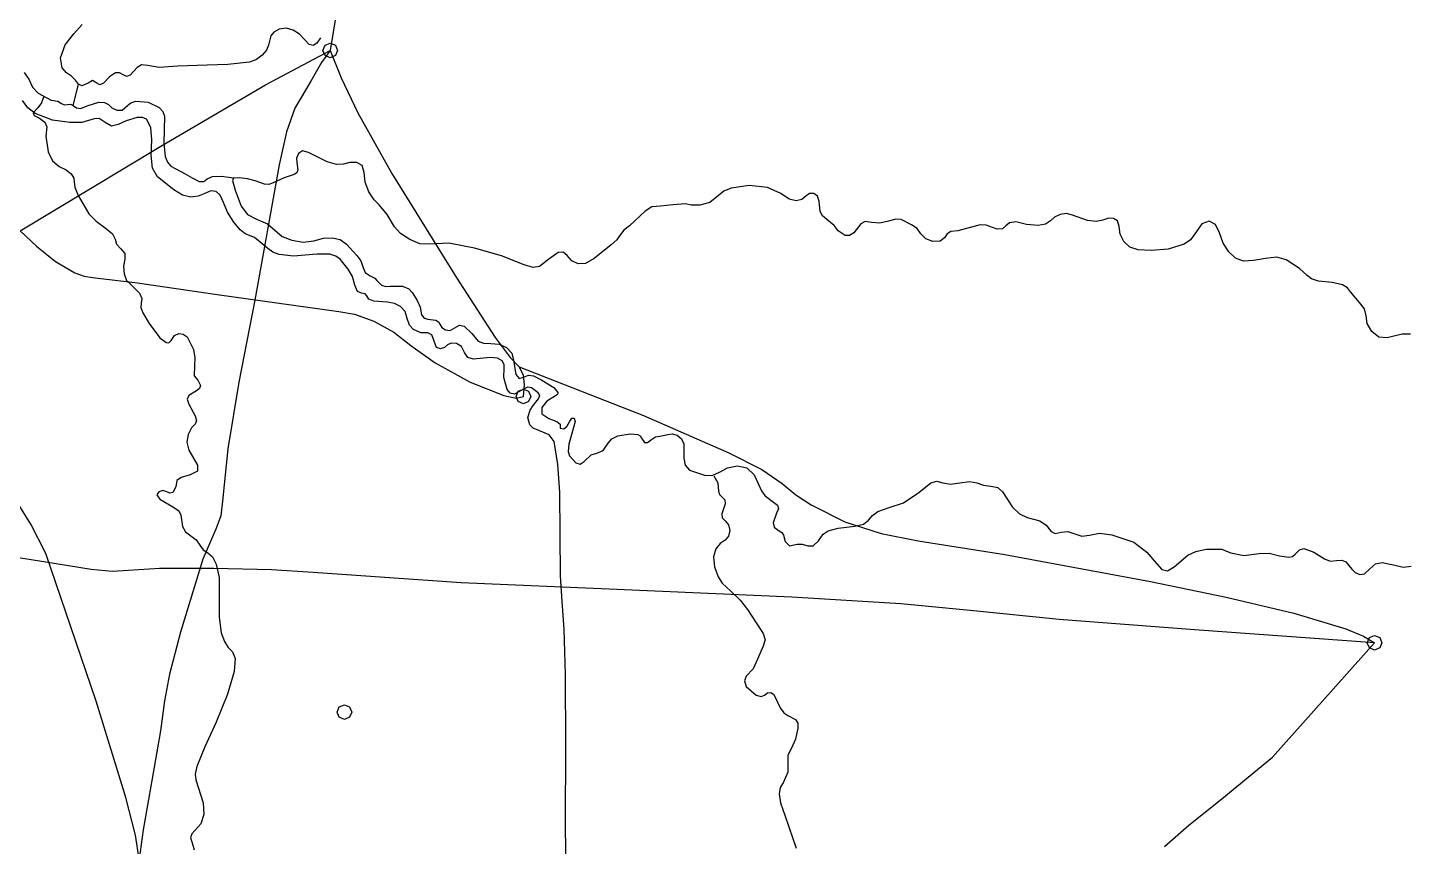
# Model space of a CAD drawing. Extents: x 59 to 518, y 17 to 555.
# Drawn here: x 405.3 to 517.9, y 287 to 353.7 of the extents above; entities that cross this region are included whole.
import ezdxf

# ---------------------------------------------------------------- set-up
doc = ezdxf.new("R2010")
doc.units = 0

msp = doc.modelspace()

# ---------------------------------------------------------------- linework, layer by layer
at = {"layer": '1'}
for p, q in [((431.125731, 359.23499), (429.916061, 351.8048)), ((409.038551, 353.165957), (409.731101, 353.921944)), ((408.329796, 352.247982), (409.038551, 353.165957)), ((425.076375, 352.982125), (424.904, 352.237)), ((425.316453, 353.294078), (425.076375, 352.982125)), ((425.767, 353.533), (425.316453, 353.294078)), ((426.346437, 353.604438), (425.767, 353.533)), ((426.9015, 353.45725), (426.346437, 353.604438)), ((427.407812, 353.131937), (426.9015, 353.45725)), ((427.841, 352.669), (427.407812, 353.131937)), ((428.201281, 352.294672), (427.841, 352.669)), ((429.137, 352.841), (428.825094, 352.389016)), ((407.96933, 351.20033), (408.329796, 352.247982)), ((424.733578, 351.826703), (424.385125, 351.416125)), ((424.662768, 348.999371), (429.916795, 351.804702)), ((424.904, 352.237), (424.733578, 351.826703)), ((428.52125, 352.204125), (428.201281, 352.294672)), ((428.825094, 352.389016), (428.52125, 352.204125)), ((429.916146, 351.804831), (429.213745, 350.815269)), ((429.321614, 351.805), (429.496239, 352.22701)), ((429.496239, 351.383167), (429.321614, 351.805)), ((429.496239, 352.22701), (429.919571, 352.401899)), ((429.916061, 351.8048), (430.796394, 349.58267)), ((429.919571, 352.401899), (430.339946, 352.226862)), ((430.339946, 352.226862), (430.514, 351.805)), ((430.514, 351.805), (430.339949, 351.383167)), ((408.085415, 350.382302), (407.96933, 351.20033)), ((408.44452, 349.969184), (408.085415, 350.382302)), ((414.18972, 350.422139), (413.62809, 349.795892)), ((414.558141, 350.628613), (414.18972, 350.422139)), ((415.064342, 350.584064), (414.558141, 350.628613)), ((416.00405, 350.422139), (415.064342, 350.584064)), ((417.47266, 350.50857), (416.00405, 350.422139)), ((419.892, 350.595), (417.47266, 350.50857)), ((421.58775, 350.66), (419.892, 350.595)), ((423.348, 350.854), (421.58775, 350.66)), ((423.907109, 351.070234), (423.348, 350.854)), ((424.385125, 351.416125), (423.907109, 351.070234)), ((429.213745, 350.815269), (428.329178, 349.29932)), ((429.919571, 351.208454), (429.496239, 351.383167)), ((430.339949, 351.383167), (429.919571, 351.208454)), ((405.003125, 350.016298), (405.376942, 349.472261)), ((405.376942, 349.472261), (405.684795, 348.825594)), ((408.868446, 349.718057), (408.44452, 349.969184)), ((409.179, 349.386), (408.868446, 349.718057)), ((409.413734, 349.053719), (409.179, 349.386)), ((410.561125, 349.35325), (410.216, 349.126)), ((410.907, 349.126), (410.561125, 349.35325)), ((411.944, 349.645), (411.45775, 349.126375)), ((412.44025, 349.990125), (411.944, 349.645)), ((412.76975, 349.984609), (412.44025, 349.990125)), ((413.067, 349.817), (412.76975, 349.984609)), ((413.339355, 349.693143), (413.067, 349.817)), ((413.62809, 349.795892), (413.339355, 349.693143)), ((428.329178, 349.29932), (427.037486, 347.089611)), ((430.796394, 349.58267), (432.162635, 346.728781)), ((405.684795, 348.825594), (406.154637, 348.316609)), ((406.154637, 348.316609), (407.191622, 347.744361)), ((409.006, 347.312), (409.438, 349.04)), ((409.697125, 348.932), (409.413734, 349.053719)), ((410.216, 349.126), (409.697125, 348.932)), ((411.153969, 349.012891), (410.907, 349.126)), ((411.45775, 349.126375), (411.153969, 349.012891)), ((416.136257, 344.007002), (424.662768, 348.999371)), ((405.313644, 347.123111), (404.860418, 347.71469)), ((405.907467, 346.674572), (405.313644, 347.123111)), ((406.126286, 347.139961), (405.731397, 346.729549)), ((406.422707, 347.52881), (406.126286, 347.139961)), ((406.589482, 348.003912), (406.422707, 347.52881)), ((407.191622, 347.744361), (407.753111, 347.679538)), ((407.753111, 347.679538), (408.055573, 347.48507)), ((408.055573, 347.48507), (408.276847, 347.360827)), ((408.276847, 347.360827), (408.530631, 347.39864)), ((408.530631, 347.39864), (408.784482, 347.436453)), ((408.784482, 347.436453), (409.005954, 347.312209)), ((409.005954, 347.312209), (409.255737, 347.129895)), ((409.255737, 347.129895), (409.578378, 347.08533)), ((409.578378, 347.08533), (410.215624, 347.312209)), ((410.215624, 347.312209), (411.068639, 347.582304)), ((411.068639, 347.582304), (411.539794, 347.567449)), ((411.539794, 347.567449), (411.857094, 347.398639)), ((411.857094, 347.398639), (412.136581, 347.129945)), ((412.136581, 347.129945), (412.537512, 346.934209)), ((412.537512, 346.934209), (412.986994, 346.94908)), ((412.986994, 346.94908), (413.412134, 347.312209)), ((413.412134, 347.312209), (413.687416, 347.54439)), ((413.687416, 347.54439), (414.091257, 347.663189)), ((414.091257, 347.663189), (415.086191, 347.59302)), ((415.086191, 347.59302), (416.000097, 347.166457)), ((416.000097, 347.166457), (416.302652, 346.839765)), ((427.037486, 347.089611), (426.364475, 345.170946)), ((405.731397, 346.729549), (405.812309, 346.516224)), ((405.812309, 346.516224), (406.243761, 346.27601)), ((407.322319, 346.131076), (405.907467, 346.674572)), ((406.243761, 346.27601), (406.697008, 345.961852)), ((406.697008, 345.961852), (406.847671, 345.577512)), ((408.715805, 345.933124), (407.322319, 346.131076)), ((409.698758, 345.92964), (408.715805, 345.933124)), ((410.691868, 346.231794), (409.698758, 345.92964)), ((411.107609, 346.25339), (410.691868, 346.231794)), ((411.599518, 345.92964), (411.107609, 346.25339)), ((412.125043, 345.644231), (411.599518, 345.92964)), ((413.308257, 346.067057), (412.657052, 345.763834)), ((414.191368, 346.332511), (413.308257, 346.067057)), ((414.642441, 346.338355), (414.191368, 346.332511)), ((414.970508, 346.195715), (414.642441, 346.338355)), ((415.328103, 345.540569), (414.970508, 346.195715)), ((416.302652, 346.839765), (416.436134, 346.448258)), ((416.436134, 346.448258), (416.371444, 344.255792)), ((432.162635, 346.728781), (434.927261, 341.7824)), ((406.847671, 345.577512), (406.762343, 344.83562)), ((406.762343, 344.83562), (406.962191, 343.554246)), ((412.657052, 345.763834), (412.125043, 345.644231)), ((415.405107, 344.518249), (415.328103, 345.540569)), ((426.364475, 345.170946), (425.769256, 342.499281)), ((404.688295, 337.116502), (416.136257, 344.007002)), ((406.962191, 343.554246), (407.310821, 342.810869)), ((415.342478, 343.279931), (415.405107, 344.518249)), ((416.371444, 344.255792), (416.4849, 343.155539)), ((427.654292, 343.624903), (427.332289, 343.4073)), ((428.158361, 343.485484), (427.654292, 343.624903)), ((407.310821, 342.810869), (407.854183, 342.35913)), ((415.44453, 342.223202), (415.342478, 343.279931)), ((416.4849, 343.155539), (416.663115, 342.714274)), ((416.663115, 342.714274), (416.954716, 342.387438)), ((425.769256, 342.499281), (423.792296, 331.473281)), ((427.332289, 343.4073), (427.181405, 343.029823)), ((427.181405, 343.029823), (427.190694, 342.689619)), ((427.190694, 342.689619), (427.272274, 342.096293)), ((429.664235, 342.728602), (428.158361, 343.485484)), ((430.427836, 342.514135), (429.664235, 342.728602)), ((430.998921, 342.54745), (430.427836, 342.514135)), ((431.508263, 342.688699), (430.998921, 342.54745)), ((432.071676, 342.675464), (431.508263, 342.688699)), ((432.517812, 342.427743), (432.071676, 342.675464)), ((432.675321, 341.865532), (432.517812, 342.427743)), ((407.854183, 342.35913), (408.423847, 342.088109)), ((408.423847, 342.088109), (408.825863, 341.746975)), ((408.825863, 341.746975), (409.044458, 341.395125)), ((409.044458, 341.395125), (409.063853, 341.09196)), ((415.853829, 341.522967), (415.44453, 342.223202)), ((417.184328, 340.457361), (415.853829, 341.522967)), ((416.954716, 342.387438), (418.110236, 341.750323)), ((418.110236, 341.750323), (418.682616, 341.437057)), ((418.682616, 341.437057), (419.25504, 341.134683)), ((419.618196, 341.145504), (419.892286, 341.350627)), ((419.892286, 341.350627), (420.338979, 341.546445)), ((420.338979, 341.546445), (421.069238, 341.555899)), ((421.069238, 341.555899), (422.051986, 341.437057)), ((422.043404, 341.410935), (421.961824, 341.211836)), ((422.531912, 341.439377), (422.043404, 341.410935)), ((423.191961, 341.343334), (422.531912, 341.439377)), ((423.810732, 341.183261), (423.191961, 341.343334)), ((426.172358, 341.439025), (425.286402, 341.01287)), ((426.993492, 341.694788), (426.172358, 341.439025)), ((427.194961, 341.838275), (426.993492, 341.694788)), ((427.272274, 342.096293), (427.194961, 341.838275)), ((432.771181, 341.080988), (432.675321, 341.865532)), ((434.927261, 341.7824), (440.176137, 333.336767)), ((409.063853, 341.09196), (409.123632, 340.66262)), ((409.123632, 340.66262), (409.40953, 339.990326)), ((417.896024, 340.015409), (417.184328, 340.457361)), ((419.721148, 340.169495), (419.170585, 339.930808)), ((419.25504, 341.134683), (419.618196, 341.145504)), ((420.206145, 340.36015), (419.721148, 340.169495)), ((420.620862, 340.313341), (420.206145, 340.36015)), ((420.959842, 340.007372), (420.620862, 340.313341)), ((421.961824, 341.211836), (422.168684, 340.430257)), ((422.168684, 340.430257), (422.673728, 339.137506)), ((424.558887, 340.906508), (423.810732, 341.183261)), ((424.932401, 340.879851), (424.558887, 340.906508)), ((425.286402, 341.01287), (424.932401, 340.879851)), ((433.074442, 340.299023), (432.771181, 341.080988)), ((433.484, 339.63956), (433.074442, 340.299023)), ((461.965158, 340.337769), (461.539529, 339.997227)), ((462.558094, 340.583135), (461.965158, 340.337769)), ((464.029956, 340.796444), (462.558094, 340.583135)), ((465.523249, 340.65336), (464.029956, 340.796444)), ((466.606109, 340.170088), (465.523249, 340.65336)), ((467.286883, 339.70483), (466.606109, 340.170088)), ((409.40953, 339.990326), (410.273523, 338.49975)), ((418.560159, 339.859669), (417.896024, 340.015409)), ((419.170585, 339.930808), (418.560159, 339.859669)), ((421.217628, 339.420549), (420.959842, 340.007372)), ((421.560904, 338.627583), (421.217628, 339.420549)), ((422.673728, 339.137506), (423.178243, 338.442757)), ((433.898751, 339.222522), (433.484, 339.63956)), ((434.544997, 338.444696), (433.898751, 339.222522)), ((456.094241, 339.061221), (455.546909, 338.730405)), ((456.815139, 339.133276), (456.094241, 339.061221)), ((457.82399, 339.241403), (456.815139, 339.133276)), ((458.830199, 339.306137), (457.82399, 339.241403)), ((459.302599, 339.195393), (458.830199, 339.306137)), ((460.012491, 339.198056), (459.302599, 339.195393)), ((460.80857, 339.427532), (460.012491, 339.198056)), ((461.539529, 339.997227), (460.80857, 339.427532)), ((467.85362, 339.558196), (467.286883, 339.70483)), ((468.301162, 339.660005), (467.85362, 339.558196)), ((468.624349, 339.940077), (468.301162, 339.660005)), ((468.940858, 340.160386), (468.624349, 339.940077)), ((469.300096, 340.148657), (468.940858, 340.160386)), ((469.59451, 339.931743), (469.300096, 340.148657)), ((469.716549, 339.5365), (469.59451, 339.931743)), ((469.796012, 338.679954), (469.716549, 339.5365)), ((410.273523, 338.49975), (410.866232, 337.892328)), ((422.066802, 337.82926), (421.560904, 338.627583)), ((423.178243, 338.442757), (423.869288, 338.096466)), ((423.869288, 338.096466), (424.818875, 337.700695)), ((435.149701, 337.432182), (434.544997, 338.444696)), ((455.546909, 338.730405), (454.282199, 337.520735)), ((469.984737, 338.3299), (469.796012, 338.679954)), ((470.352253, 338.03931), (469.984737, 338.3299)), ((470.941567, 337.556844), (470.352253, 338.03931)), ((475.973214, 338.076087), (475.363087, 337.902256)), ((476.40025, 338.03931), (475.973214, 338.076087)), ((477.248328, 337.614128), (476.40025, 338.03931)), ((488.55166, 337.923602), (488.156914, 337.659945)), ((488.871969, 338.23878), (488.55166, 337.923602)), ((489.337204, 338.456692), (488.871969, 338.23878)), ((489.856282, 338.523328), (489.337204, 338.456692)), ((490.33812, 338.384682), (489.856282, 338.523328)), ((491.577078, 337.945607), (490.33812, 338.384682)), ((492.266536, 337.87445), (491.577078, 337.945607)), ((492.81603, 337.981458), (492.266536, 337.87445)), ((493.265042, 338.135329), (492.81603, 337.981458)), ((493.693252, 338.132667), (493.265042, 338.135329)), ((494.013844, 337.924754), (493.693252, 338.132667)), ((494.14, 337.462876), (494.013844, 337.924754)), ((404.687625, 337.116581), (406.018664, 335.866561)), ((410.866232, 337.892328), (411.598904, 337.35512)), ((411.598904, 337.35512), (412.201931, 336.871822)), ((412.201931, 336.871822), (412.405703, 336.42613)), ((422.594728, 337.192994), (422.066802, 337.82926)), ((423.004088, 336.886199), (422.594728, 337.192994)), ((423.751623, 336.583781), (423.004088, 336.886199)), ((424.818875, 337.700695), (425.597538, 337.002506)), ((425.597538, 337.002506), (426.015475, 336.651383)), ((435.652825, 336.907041), (435.149701, 337.432182)), ((436.388651, 336.405779), (435.652825, 336.907041)), ((453.812918, 337.160638), (453.473281, 336.714287)), ((454.282199, 337.520735), (453.812918, 337.160638)), ((471.27159, 337.117504), (470.941567, 337.556844)), ((471.841013, 336.750351), (471.27159, 337.117504)), ((472.53982, 336.944643), (472.187225, 336.736802)), ((473.108757, 337.679037), (472.53982, 336.944643)), ((473.455901, 337.884243), (473.108757, 337.679037)), ((473.98091, 337.808594), (473.455901, 337.884243)), ((474.666706, 337.739273), (473.98091, 337.808594)), ((475.363087, 337.902256), (474.666706, 337.739273)), ((477.694459, 337.317994), (477.248328, 337.614128)), ((478.01068, 336.88679), (477.694459, 337.317994)), ((478.39812, 336.468347), (478.01068, 336.88679)), ((480.139753, 336.866285), (479.9118, 336.541421)), ((480.437391, 337.067059), (480.139753, 336.866285)), ((481.00717, 337.117506), (480.437391, 337.067059)), ((482.115634, 337.412693), (481.00717, 337.117506)), ((482.821822, 337.611516), (482.115634, 337.412693)), ((483.31221, 337.578233), (482.821822, 337.611516)), ((484.203018, 337.247196), (483.31221, 337.578233)), ((484.654491, 337.270606), (484.203018, 337.247196)), ((484.92264, 337.520731), (484.654491, 337.270606)), ((485.224358, 337.781785), (484.92264, 337.520731)), ((485.736982, 337.837524), (485.224358, 337.781785)), ((486.59551, 337.635736), (485.736982, 337.837524)), ((487.551362, 337.542073), (486.59551, 337.635736)), ((488.156914, 337.659945), (487.551362, 337.542073)), ((494.237174, 336.842084), (494.14, 337.462876)), ((494.528716, 336.253603), (494.237174, 336.842084)), ((500.30195, 336.886796), (499.948002, 336.395302)), ((500.868025, 337.689784), (500.30195, 336.886796)), ((501.461353, 337.909498), (500.868025, 337.689784)), ((501.979539, 337.632324), (501.461353, 337.909498)), ((502.32019, 336.944651), (501.979539, 337.632324)), ((502.617555, 336.114901), (502.32019, 336.944651)), ((406.018664, 335.866561), (407.560378, 334.632681)), ((412.405703, 336.42613), (412.523807, 336.028313)), ((412.523807, 336.028313), (412.873222, 335.662941)), ((412.873222, 335.662941), (413.190225, 335.275938)), ((424.846288, 335.676529), (423.751623, 336.583781)), ((425.241442, 335.387443), (424.846288, 335.676529)), ((426.015475, 336.651383), (426.7905, 336.354367)), ((426.7905, 336.354367), (427.717196, 336.20856)), ((427.717196, 336.20856), (428.590148, 336.311063)), ((428.590148, 336.311063), (429.360573, 336.509114)), ((429.360573, 336.509114), (430.087906, 336.55589)), ((430.087906, 336.55589), (430.729051, 336.408198)), ((430.729051, 336.408198), (431.240918, 336.022844)), ((431.240918, 336.022844), (432.097197, 335.123087)), ((437.215229, 336.069615), (436.388651, 336.405779)), ((437.990611, 336.039772), (437.215229, 336.069615)), ((439.567345, 336.125189), (437.990611, 336.039772)), ((441.657371, 335.698637), (439.567345, 336.125189)), ((443.852391, 335.071359), (441.657371, 335.698637)), ((452.783734, 335.965298), (451.399661, 334.871027)), ((453.263924, 336.377512), (452.783734, 335.965298)), ((453.473281, 336.714287), (453.263924, 336.377512)), ((472.187225, 336.736802), (471.841013, 336.750351)), ((478.984525, 336.260479), (478.39812, 336.468347)), ((479.559287, 336.279424), (478.984525, 336.260479)), ((479.9118, 336.541421), (479.559287, 336.279424)), ((495.014661, 335.794569), (494.528716, 336.253603)), ((495.69504, 335.562116), (495.014661, 335.794569)), ((499.436219, 336.032015), (498.128008, 335.619884)), ((499.948002, 336.395302), (499.436219, 336.032015)), ((503.061067, 335.40385), (502.617555, 336.114901)), ((407.560378, 334.632681), (409.134503, 333.690371)), ((413.211093, 334.81323), (413.089545, 334.23821)), ((413.190225, 335.275938), (413.211093, 334.81323)), ((425.750609, 335.19958), (425.241442, 335.387443)), ((426.941039, 335.057361), (425.750609, 335.19958)), ((428.820678, 335.215802), (426.941039, 335.057361)), ((429.878609, 335.208658), (428.820678, 335.215802)), ((430.384111, 335.061914), (429.878609, 335.208658)), ((430.721438, 334.812578), (430.384111, 335.061914)), ((431.390962, 333.984606), (430.721438, 334.812578)), ((432.097197, 335.123087), (432.414178, 334.686668)), ((432.414178, 334.686668), (432.564538, 334.179934)), ((445.697371, 334.352797), (443.852391, 335.071359)), ((447.715611, 334.813171), (446.965783, 334.215743)), ((448.484622, 335.346217), (447.715611, 334.813171)), ((448.872351, 335.380404), (448.484622, 335.346217)), ((449.212091, 335.10139), (448.872351, 335.380404)), ((449.586938, 334.676608), (449.212091, 335.10139)), ((450.090769, 334.424632), (449.586938, 334.676608)), ((451.399661, 334.871027), (450.702154, 334.453444)), ((496.75504, 335.510039), (495.69504, 335.562116)), ((498.128008, 335.619884), (496.75504, 335.510039)), ((503.623179, 334.887202), (503.061067, 335.40385)), ((504.27634, 334.640661), (503.623179, 334.887202)), ((505.092284, 334.690981), (504.27634, 334.640661)), ((506.048292, 334.87098), (505.092284, 334.690981)), ((506.982274, 334.964659), (506.048292, 334.87098)), ((507.73214, 334.756019), (506.982274, 334.964659)), ((508.813882, 334.057563), (507.73214, 334.756019)), ((409.134503, 333.690371), (409.878012, 333.414627)), ((409.878012, 333.414627), (410.562775, 333.315061)), ((413.089545, 334.23821), (413.14067, 333.625388)), ((413.14067, 333.625388), (413.342806, 333.088169)), ((431.734209, 333.395137), (431.390962, 333.984606)), ((432.564538, 334.179934), (432.76975, 333.733412)), ((432.76975, 333.733412), (433.163776, 333.459695)), ((433.163776, 333.459695), (433.546755, 333.272431)), ((446.434599, 334.124991), (445.697371, 334.352797)), ((446.965783, 334.215743), (446.434599, 334.124991)), ((450.702154, 334.453444), (450.090769, 334.424632)), ((509.46039, 333.488489), (508.813882, 334.057563)), ((509.808227, 333.220279), (509.46039, 333.488489)), ((410.562775, 333.315061), (414.229319, 332.883075)), ((413.342806, 333.088169), (413.674289, 332.73996)), ((413.674289, 332.73996), (414.386059, 332.034452)), ((414.229319, 332.883075), (420.7147, 331.932706)), ((431.931108, 332.681448), (431.734209, 333.395137)), ((432.131976, 332.173841), (431.931108, 332.681448)), ((433.546755, 333.272431), (433.718828, 333.085264)), ((433.718828, 333.085264), (434.092551, 332.682261)), ((434.092551, 332.682261), (434.446448, 332.583268)), ((434.446448, 332.583268), (434.811028, 332.624537)), ((434.811028, 332.624537), (435.81331, 332.60315)), ((435.81331, 332.60315), (436.310865, 332.406108)), ((436.310865, 332.406108), (436.597848, 332.106308)), ((440.176137, 333.336767), (443.359438, 328.441697)), ((510.382546, 333.027674), (509.808227, 333.220279)), ((511.47827, 332.912404), (510.382546, 333.027674)), ((512.334327, 332.732576), (511.47827, 332.912404)), ((512.732839, 332.483284), (512.334327, 332.732576)), ((512.97475, 332.163811), (512.732839, 332.483284)), ((414.386059, 332.034452), (414.572264, 331.606042)), ((414.53824, 331.24242), (414.498911, 330.884235)), ((414.572264, 331.606042), (414.53824, 331.24242)), ((420.7147, 331.932706), (430.607575, 330.550351)), ((423.792296, 331.473281), (422.475556, 324.805706)), ((432.462787, 332.033441), (432.131976, 332.173841)), ((432.772233, 332.001057), (432.462787, 332.033441)), ((432.909006, 331.817497), (432.772233, 332.001057)), ((433.064923, 331.5421), (432.909006, 331.817497)), ((433.464189, 331.385434), (433.064923, 331.5421)), ((434.581876, 331.298915), (433.464189, 331.385434)), ((435.140638, 331.213427), (434.581876, 331.298915)), ((435.646251, 330.960557), (435.140638, 331.213427)), ((436.597848, 332.106308), (437.000896, 331.458345)), ((437.000896, 331.458345), (437.230377, 330.896638)), ((513.716598, 331.292757), (512.97475, 332.163811)), ((514.117503, 330.762692), (513.716598, 331.292757)), ((414.498911, 330.884235), (414.659904, 330.450479)), ((414.659904, 330.450479), (415.170769, 329.57202)), ((430.607575, 330.550351), (431.889946, 330.337043)), ((431.889946, 330.337043), (433.480193, 329.751136)), ((436.022284, 330.545696), (435.646251, 330.960557)), ((436.192306, 329.974235), (436.022284, 330.545696)), ((437.230377, 330.896638), (437.353893, 330.277515)), ((437.353893, 330.277515), (437.563702, 330.022027)), ((514.24334, 330.205541), (514.117503, 330.762692)), ((514.333985, 329.570072), (514.24334, 330.205541)), ((415.170769, 329.57202), (416.042038, 328.405738)), ((433.480193, 329.751136), (435.102918, 328.873659)), ((436.363904, 329.437869), (436.192306, 329.974235)), ((436.69726, 329.095906), (436.363904, 329.437869)), ((437.287676, 328.822415), (436.69726, 329.095906)), ((437.563702, 330.022027), (437.866081, 329.917682)), ((437.866081, 329.917682), (438.505489, 329.845584)), ((438.505489, 329.845584), (438.731267, 329.723164)), ((438.731267, 329.723164), (438.844332, 329.514458)), ((438.844332, 329.514458), (438.993353, 329.250697)), ((438.993353, 329.250697), (439.298576, 329.046368)), ((439.298576, 329.046368), (439.679008, 329.004029)), ((439.679008, 329.004029), (440.053652, 329.226239)), ((440.053652, 329.226239), (440.431051, 329.437817)), ((440.431051, 329.437817), (440.83051, 329.363117)), ((440.83051, 329.363117), (441.436182, 328.765512)), ((514.717161, 328.923855), (514.333985, 329.570072)), ((515.295401, 328.472041), (514.717161, 328.923855)), ((416.042038, 328.405738), (416.572724, 328.016967)), ((416.572724, 328.016967), (416.793072, 328.012945)), ((416.793072, 328.012945), (416.957229, 328.18984)), ((416.957229, 328.18984), (417.253044, 328.607186)), ((417.253044, 328.607186), (417.597078, 328.765572)), ((417.597078, 328.765572), (417.952094, 328.708059)), ((417.952094, 328.708059), (418.280849, 328.477706)), ((418.280849, 328.477706), (418.785982, 327.447907)), ((435.102918, 328.873659), (436.482725, 327.785641)), ((436.482725, 327.785641), (438.448216, 326.35996)), ((437.856312, 328.822283), (437.287676, 328.822415)), ((438.186948, 328.644169), (437.856312, 328.822283)), ((438.383406, 328.131325), (438.186948, 328.644169)), ((438.570037, 327.632614), (438.383406, 328.131325)), ((439.475606, 327.843106), (439.224682, 327.628833)), ((439.764893, 327.979058), (439.475606, 327.843106)), ((440.188656, 327.93668), (439.764893, 327.979058)), ((440.601438, 327.689119), (440.188656, 327.93668)), ((441.436182, 328.765512), (441.954544, 328.146388)), ((441.954544, 328.146388), (442.391606, 327.971764)), ((442.391606, 327.971764), (442.991222, 327.959064)), ((442.991222, 327.959064), (443.676634, 327.905018)), ((443.359438, 328.441697), (444.559257, 326.7971)), ((443.676634, 327.905018), (444.280356, 327.613475)), ((515.97124, 328.419781), (515.295401, 328.472041)), ((517.179587, 328.7151), (515.97124, 328.419781)), ((517.872, 328.708), (517.179587, 328.7151)), ((418.785982, 327.447907), (418.897641, 326.768519)), ((418.897641, 326.768519), (418.857992, 326.116216)), ((438.886644, 327.511893), (438.570037, 327.632614)), ((439.224682, 327.628833), (438.886644, 327.511893)), ((440.857786, 327.209519), (440.601438, 327.689119)), ((441.117198, 326.79806), (440.857786, 327.209519)), ((441.592707, 326.683793), (441.117198, 326.79806)), ((442.931406, 326.806295), (441.592707, 326.683793)), ((443.541828, 326.744123), (442.931406, 326.806295)), ((443.919317, 326.525352), (443.541828, 326.744123)), ((444.280356, 327.613475), (444.700061, 327.149095)), ((444.559257, 326.7971), (445.295361, 326.0577)), ((444.700061, 327.149095), (444.833422, 326.576534)), ((418.857992, 326.116216), (418.829197, 325.302228)), ((438.448216, 326.35996), (441.320929, 324.804764)), ((444.091423, 326.230976), (443.919317, 326.525352)), ((444.048214, 325.186255), (444.085696, 325.941991)), ((444.085696, 325.941991), (444.091423, 326.230976)), ((444.833422, 326.576534), (445.022598, 325.410385)), ((445.295361, 326.0577), (455.425725, 322.083226)), ((445.652721, 325.375508), (445.295446, 326.057731)), ((418.829197, 325.302228), (419.145152, 324.963696)), ((419.145152, 324.963696), (419.367931, 324.531853)), ((419.367931, 324.531853), (419.282967, 324.283404)), ((422.475556, 324.805706), (421.570297, 319.371206)), ((441.320929, 324.804764), (444.064062, 323.703193)), ((444.313943, 324.214091), (444.048214, 325.186255)), ((445.022598, 325.410385), (445.289232, 325.102592)), ((445.289232, 325.102592), (445.641987, 325.194354)), ((445.640815, 323.638391), (445.737741, 324.57766)), ((445.641987, 325.194354), (446.046021, 325.376983)), ((445.737741, 324.57766), (445.652721, 325.375508)), ((446.046021, 325.376983), (446.455181, 325.316592)), ((446.455181, 325.316592), (447.138467, 324.963638)), ((447.138467, 324.963638), (448.132594, 324.366254)), ((418.409656, 323.725537), (418.283489, 323.419603)), ((418.283489, 323.419603), (418.395148, 323.005785)), ((419.030852, 324.099745), (418.409656, 323.725537)), ((419.282967, 324.283404), (419.030852, 324.099745)), ((444.064062, 323.703193), (445.063036, 323.50475)), ((444.578705, 323.890617), (444.313943, 324.214091)), ((444.913088, 323.828153), (444.578705, 323.890617)), ((445.644263, 324.234905), (444.913088, 323.828153)), ((445.045614, 323.638), (445.220239, 324.06001)), ((445.220239, 323.216167), (445.045614, 323.638)), ((445.063036, 323.50475), (445.640815, 323.638391)), ((445.220239, 324.06001), (445.643571, 324.234899)), ((445.643571, 324.234899), (446.063946, 324.059862)), ((445.979564, 324.39786), (445.644263, 324.234905)), ((446.291517, 324.325965), (445.979564, 324.39786)), ((446.063946, 324.059862), (446.238, 323.638)), ((446.238, 323.638), (446.063949, 323.216167)), ((446.850403, 323.926225), (446.291517, 324.325965)), ((446.446121, 322.889415), (446.885461, 323.429384)), ((446.973418, 323.707521), (446.850403, 323.926225)), ((446.885461, 323.429384), (446.973418, 323.707521)), ((448.175277, 323.638958), (447.544159, 323.262853)), ((448.132594, 324.366254), (448.451228, 323.967533)), ((448.409871, 323.788063), (448.175277, 323.638958)), ((448.451228, 323.967533), (448.409871, 323.788063)), ((418.395148, 323.005785), (418.913422, 322.047996)), ((445.643571, 323.041454), (445.220239, 323.216167)), ((446.063949, 323.216167), (445.643571, 323.041454)), ((446.005899, 321.924524), (446.185016, 322.509512)), ((446.185016, 322.509512), (446.446121, 322.889415)), ((447.544159, 323.262853), (447.145874, 322.746255)), ((447.145874, 322.746255), (447.147374, 322.229658)), ((447.147374, 322.229658), (447.715609, 321.853558)), ((418.621912, 321.075915), (418.352241, 320.543045)), ((418.913377, 321.392885), (418.621912, 321.075915)), ((419.026823, 321.65294), (418.913377, 321.392885)), ((418.913422, 322.047996), (419.026823, 321.65294)), ((446.16181, 321.318039), (446.005899, 321.924524)), ((446.444476, 321.064107), (446.16181, 321.318039)), ((446.905789, 320.873645), (446.444476, 321.064107)), ((447.715609, 321.853558), (448.369585, 321.606008)), ((448.369585, 321.606008), (448.628904, 321.385512)), ((448.628904, 321.385512), (448.634946, 321.04711)), ((448.634946, 321.04711), (448.923165, 321.003983)), ((448.923165, 321.003983), (449.170131, 321.193061)), ((449.170131, 321.193061), (449.38495, 321.565692)), ((449.730671, 321.104965), (449.341382, 319.758327)), ((449.38495, 321.565692), (449.585168, 321.874207)), ((449.585168, 321.874207), (449.774107, 321.875078)), ((449.854898, 321.606074), (449.730671, 321.104965)), ((449.774107, 321.875078), (449.854898, 321.606074)), ((455.425725, 322.083226), (462.378144, 319.05922)), ((418.352241, 320.543045), (418.233582, 319.902226)), ((418.233582, 319.902226), (418.395148, 319.261405)), ((447.741247, 320.506401), (446.905789, 320.873645)), ((448.138259, 319.966351), (447.741247, 320.506401)), ((448.460829, 318.108935), (448.138259, 319.966351)), ((452.553942, 319.837436), (452.840866, 320.197495)), ((452.840866, 320.197495), (453.338034, 320.427941)), ((453.338034, 320.427941), (454.337232, 320.586382)), ((454.337232, 320.586382), (454.95027, 320.543211)), ((454.95027, 320.543211), (455.156182, 320.44068)), ((455.156182, 320.44068), (455.260097, 320.241013)), ((455.260097, 320.241013), (455.512376, 319.880916)), ((455.512376, 319.880916), (455.753957, 319.900694)), ((455.753957, 319.900694), (456.065487, 320.125655)), ((456.065487, 320.125655), (456.411208, 320.350633)), ((456.411208, 320.350633), (456.750844, 320.413654)), ((456.750844, 320.413654), (457.392277, 320.528879)), ((457.392277, 320.528879), (457.751789, 320.598145)), ((457.751789, 320.598145), (458.160447, 320.478432)), ((458.160447, 320.478432), (458.515925, 320.196795)), ((458.515925, 320.196795), (458.715897, 319.780286)), ((418.395148, 319.261405), (419.123807, 318.037623)), ((421.570297, 319.371206), (421.158816, 315.113981)), ((449.341382, 319.758327), (449.292721, 319.168815)), ((449.292721, 319.168815), (449.38495, 318.800625)), ((449.38495, 318.800625), (449.924831, 318.246281)), ((450.59462, 318.339898), (451.155755, 318.879956)), ((451.155755, 318.879956), (451.63143, 319.031341)), ((451.63143, 319.031341), (452.135416, 319.240053)), ((452.135416, 319.240053), (452.553942, 319.837436)), ((458.715897, 319.780286), (458.708665, 318.606464)), ((462.378144, 319.05922), (465.057514, 317.68489)), ((419.123807, 318.037623), (419.117755, 317.544429)), ((448.597001, 315.85256), (448.460829, 318.108935)), ((449.924831, 318.246281), (450.267448, 318.128371)), ((450.267448, 318.128371), (450.59462, 318.339898)), ((458.708665, 318.606464), (458.804896, 318.038553)), ((458.804896, 318.038553), (459.175565, 317.648806)), ((459.175565, 317.648806), (460.38656, 317.216831)), ((461.594905, 317.475945), (462.271343, 317.836875)), ((462.271343, 317.836875), (463.07154, 317.987163)), ((463.07154, 317.987163), (463.839327, 317.824252)), ((463.839327, 317.824252), (464.418535, 317.245582)), ((465.057514, 317.68489), (466.722361, 316.55353)), ((417.437797, 316.799152), (417.358333, 316.266679)), ((417.772374, 317.043908), (417.437797, 316.799152)), ((418.512623, 317.245635), (417.772374, 317.043908)), ((419.117755, 317.544429), (418.512623, 317.245635)), ((460.38656, 317.216831), (461.007435, 317.211351)), ((461.007435, 317.211351), (461.594905, 317.475945)), ((461.135149, 317.188072), (461.466936, 316.597744)), ((461.466936, 316.597744), (461.539431, 315.920902)), ((464.418535, 317.245582), (465.030558, 315.964032)), ((466.722361, 316.55353), (467.828323, 315.630171)), ((477.838169, 315.805891), (478.817699, 316.59748)), ((478.817699, 316.59748), (479.312408, 316.745046)), ((479.312408, 316.745046), (479.797489, 316.611986)), ((479.797489, 316.611986), (480.406928, 316.49853)), ((480.406928, 316.49853), (481.178655, 316.611854)), ((481.178655, 316.611854), (481.950977, 316.725244)), ((481.950977, 316.725244), (482.562199, 316.611986)), ((482.562199, 316.611986), (483.104433, 316.422088)), ((405.556145, 313.227344), (403.693184, 316.208137)), ((415.956443, 315.877478), (415.809428, 315.636289)), ((415.809428, 315.636289), (416.034714, 315.287017)), ((416.286878, 315.967458), (415.956443, 315.877478)), ((416.611857, 315.863102), (416.286878, 315.967458)), ((416.874197, 315.756101), (416.611857, 315.863102)), ((417.114609, 315.827296), (416.874197, 315.756101)), ((417.358333, 316.266679), (417.114609, 315.827296)), ((448.635012, 312.413541), (448.597001, 315.85256)), ((461.539431, 315.920902), (461.595159, 315.645493)), ((461.595159, 315.645493), (461.819359, 315.445623)), ((461.819359, 315.445623), (462.033241, 315.22419)), ((465.030558, 315.964032), (465.30143, 315.56085)), ((465.30143, 315.56085), (465.686765, 315.287312)), ((467.828323, 315.630171), (469.057826, 314.803988)), ((476.58564, 314.985025), (477.838169, 315.805891)), ((483.104433, 316.422088), (483.706562, 316.345596)), ((483.706562, 316.345596), (484.254915, 316.215062)), ((484.254915, 316.215062), (484.635819, 315.86304)), ((484.635819, 315.86304), (485.448882, 314.631894)), ((416.034714, 315.287017), (417.15769, 314.624811)), ((417.15769, 314.624811), (417.606235, 314.315221)), ((417.606235, 314.315221), (417.762614, 313.962337)), ((421.158816, 315.113981), (421.004371, 313.922383)), ((462.058013, 314.884092), (461.798722, 314.084743)), ((462.033241, 315.22419), (462.058013, 314.884092)), ((465.686765, 315.287312), (466.340417, 314.797614)), ((466.405554, 314.493415), (466.26038, 314.135142)), ((466.340417, 314.797614), (466.405554, 314.493415)), ((469.057826, 314.803988), (471.798335, 313.443183)), ((474.058395, 313.956164), (474.497244, 314.272021)), ((474.497244, 314.272021), (475.418829, 314.596221)), ((475.418829, 314.596221), (476.58564, 314.985025)), ((485.448882, 314.631894), (486.020016, 314.089164)), ((406.761286, 310.851351), (405.556145, 313.227344)), ((417.762614, 313.962337), (417.883881, 313.06249)), ((421.004371, 313.922383), (420.612761, 312.838701)), ((461.798722, 314.084743), (461.814928, 313.758011)), ((461.814928, 313.758011), (462.058013, 313.501562)), ((462.058013, 313.501562), (462.349517, 313.177625)), ((462.349517, 313.177625), (462.446685, 312.724044)), ((466.26038, 314.135142), (465.973176, 313.336058)), ((465.973176, 313.336058), (466.06745, 312.993087)), ((471.798335, 313.443183), (474.765657, 312.471181)), ((472.618085, 313.069669), (473.320989, 313.233545)), ((473.320989, 313.233545), (473.749489, 313.559411)), ((473.749489, 313.559411), (474.058395, 313.956164)), ((486.020016, 314.089164), (486.650879, 313.78942)), ((486.650879, 313.78942), (487.687558, 313.516062)), ((487.687558, 313.516062), (488.205919, 313.156185)), ((488.205919, 313.156185), (488.595649, 312.630548)), ((417.883881, 313.06249), (418.142026, 312.62606)), ((418.142026, 312.62606), (418.567651, 312.292287)), ((418.567651, 312.292287), (418.994214, 311.954724)), ((420.612761, 312.838701), (419.548386, 310.390651)), ((448.672362, 309.028569), (448.635012, 312.413541)), ((462.349517, 312.270461), (462.058013, 311.946522)), ((462.446685, 312.724044), (462.349517, 312.270461)), ((466.06745, 312.993087), (466.377855, 312.752612)), ((466.377855, 312.752612), (466.685372, 312.568358)), ((466.685372, 312.568358), (466.815254, 312.357017)), ((466.815254, 312.357017), (466.951823, 311.831511)), ((469.661149, 311.888661), (470.050741, 312.423377)), ((470.050741, 312.423377), (470.445592, 312.709617)), ((470.445592, 312.709617), (471.271579, 312.925471)), ((471.271579, 312.925471), (472.618085, 313.069669)), ((474.765657, 312.471181), (477.781561, 311.88805)), ((488.595649, 312.630548), (488.935968, 312.483781)), ((488.935968, 312.483781), (489.415589, 312.5801)), ((489.415589, 312.5801), (489.970666, 312.633105)), ((489.970666, 312.633105), (490.525379, 312.443223)), ((490.525379, 312.443223), (491.101457, 312.264189)), ((491.101457, 312.264189), (491.720629, 312.349737)), ((491.720629, 312.349737), (492.538383, 312.494475)), ((492.538383, 312.494475), (493.555731, 312.385544)), ((493.555731, 312.385544), (495.349289, 311.773652)), ((406.761261, 310.160151), (401.944494, 310.894368)), ((418.994214, 311.954724), (419.30178, 311.536199)), ((419.30178, 311.536199), (419.587914, 311.150086)), ((419.587914, 311.150086), (419.950181, 310.909757)), ((419.950181, 310.909757), (420.337861, 310.578516)), ((461.301881, 311.219448), (461.11013, 310.593974)), ((461.655622, 311.661302), (461.301881, 311.219448)), ((462.058013, 311.946522), (461.655622, 311.661302)), ((466.951823, 311.831511), (467.312758, 311.478425)), ((467.312758, 311.478425), (467.933249, 311.600795)), ((467.933249, 311.600795), (468.348936, 311.613578)), ((468.348936, 311.613578), (468.797067, 311.485834)), ((468.797067, 311.485834), (469.245265, 311.487537)), ((469.245265, 311.487537), (469.661149, 311.888661)), ((477.781561, 311.88805), (484.825796, 310.762245)), ((495.349289, 311.773652), (496.400386, 310.952873)), ((496.400386, 310.952873), (497.018629, 310.218612)), ((499.732715, 310.715188), (500.372774, 311.013047)), ((500.372774, 311.013047), (501.224429, 311.197565)), ((501.224429, 311.197565), (502.469026, 311.204709)), ((502.469026, 311.204709), (503.239489, 310.909699)), ((503.239489, 310.909699), (504.283135, 310.686436)), ((508.482099, 310.794694), (508.829182, 311.161824)), ((508.829182, 311.161824), (509.187609, 311.269796)), ((509.187609, 311.269796), (509.978579, 310.967555)), ((509.978579, 310.967555), (510.858539, 310.405802)), ((410.454792, 309.55527), (406.761261, 310.160151)), ((410.864832, 298.842011), (406.761286, 310.851351)), ((419.548386, 310.390651), (417.734012, 304.457781)), ((420.337861, 310.578516), (420.628042, 309.988082)), ((420.628042, 309.988082), (420.873046, 308.893637)), ((461.11013, 310.593974), (461.193709, 309.757892)), ((461.193709, 309.757892), (461.489529, 308.965735)), ((484.825796, 310.762245), (496.68137, 308.583367)), ((497.018629, 310.218612), (497.609177, 309.556187)), ((498.071832, 309.441039), (498.632579, 309.757885)), ((498.632579, 309.757885), (499.732715, 310.715188)), ((504.283135, 310.686436), (505.544529, 310.851844)), ((505.544529, 310.851844), (506.350939, 310.867272)), ((506.350939, 310.867272), (507.206329, 310.67206)), ((507.206329, 310.67206), (507.965212, 310.552452)), ((507.965212, 310.552452), (508.262998, 310.610451)), ((508.262998, 310.610451), (508.482099, 310.794694)), ((510.858539, 310.405802), (511.325226, 310.238349)), ((511.325226, 310.238349), (511.823959, 310.276112)), ((511.823959, 310.276112), (512.272846, 310.322017)), ((512.272846, 310.322017), (512.608094, 310.168162)), ((512.608094, 310.168162), (513.089019, 309.585022)), ((514.530109, 309.585022), (514.998029, 310.00352)), ((514.998029, 310.00352), (515.5525, 310.124991)), ((515.5525, 310.124991), (516.489429, 309.930743)), ((516.489429, 309.930743), (517.27321, 309.743374)), ((517.27321, 309.743374), (517.927349, 309.815032)), ((412.180033, 309.382426), (410.454792, 309.55527)), ((413.500361, 309.468708), (412.180033, 309.382426)), ((416.019507, 309.636172), (413.500361, 309.468708)), ((420.43401, 309.641613), (416.019507, 309.636172)), ((425.140088, 309.517474), (420.43401, 309.641613)), ((420.873046, 308.893637), (420.873046, 305.668197)), ((428.533961, 309.2962), (425.140088, 309.517474)), ((440.565141, 308.47529), (428.533961, 309.2962)), ((448.80655, 306.934335), (448.672362, 309.028569)), ((461.489529, 308.965735), (461.833602, 308.432903)), ((497.609177, 309.556187), (498.071832, 309.441039)), ((513.089019, 309.585022), (513.363749, 309.301505)), ((513.363749, 309.301505), (513.723973, 309.131395)), ((513.723973, 309.131395), (514.126992, 309.188098)), ((514.126992, 309.188098), (514.530109, 309.585022)), ((453.244261, 307.91367), (440.565141, 308.47529)), ((467.500091, 307.308879), (453.244261, 307.91367)), ((461.833602, 308.432903), (462.517679, 307.799272)), ((462.517679, 307.799272), (463.295552, 307.050634)), ((496.68137, 308.583367), (502.859247, 307.29646)), ((448.9744, 304.686067), (448.80655, 306.934335)), ((463.295552, 307.050634), (463.899859, 306.301732)), ((476.377585, 306.747308), (467.500091, 307.308879)), ((482.274261, 306.18577), (476.377585, 306.747308)), ((502.859247, 307.29646), (508.374964, 305.983208)), ((420.873046, 305.668197), (421.052257, 304.386646)), ((463.899859, 306.301732), (464.591302, 305.207422)), ((489.272672, 305.489032), (482.274261, 306.18577)), ((500.288599, 304.630371), (489.272672, 305.489032)), ((508.374964, 305.983208), (512.606857, 304.722583)), ((417.734012, 304.457781), (416.826776, 301.027062)), ((421.052257, 304.386646), (421.302167, 303.691763)), ((449.060593, 301.00143), (448.9744, 304.686067)), ((464.591302, 305.207422), (465.159626, 304.343294)), ((465.159626, 304.343294), (465.312224, 303.814096)), ((514.933261, 303.59356), (500.288599, 304.630371)), ((512.606857, 304.722583), (514.047099, 304.136685)), ((514.047099, 304.136685), (514.933261, 303.59356)), ((514.512239, 304.01501), (514.935571, 304.189899)), ((514.935571, 304.189899), (515.355946, 304.014862)), ((421.302167, 303.691763), (421.62305, 303.191347)), ((421.62305, 303.191347), (421.961854, 302.848531)), ((465.168092, 303.306662), (464.697796, 302.255388)), ((465.312224, 303.814096), (465.168092, 303.306662)), ((506.638946, 294.262652), (514.933086, 303.593602)), ((514.337614, 303.593), (514.512239, 304.01501)), ((514.512239, 303.171167), (514.337614, 303.593)), ((514.935571, 302.996454), (514.512239, 303.171167)), ((515.355949, 303.171167), (514.935571, 302.996454)), ((515.355946, 304.014862), (515.53, 303.593)), ((515.53, 303.593), (515.355949, 303.171167)), ((421.961854, 302.848531), (422.176865, 302.305921)), ((422.176865, 302.305921), (422.100241, 301.255645)), ((464.697796, 302.255388), (464.359527, 301.463402)), ((416.826776, 301.027062), (416.437956, 298.870751)), ((422.100241, 301.255645), (421.564136, 299.389827)), ((449.096885, 295.241535), (449.060593, 301.00143)), ((463.791468, 300.872897), (463.639797, 300.475134)), ((464.359527, 301.463402), (463.791468, 300.872897)), ((463.639797, 300.475134), (463.785912, 300.023362)), ((463.785912, 300.023362), (464.598974, 299.310577)), ((413.289617, 290.990359), (410.864832, 298.842011)), ((416.437956, 298.870751), (416.113953, 296.417389)), ((421.564136, 299.389827), (420.640148, 297.110176)), ((430.648033, 298.371965), (431.070043, 298.546546)), ((431.070043, 298.546546), (431.492005, 298.372193)), ((464.598974, 299.310577), (464.99221, 299.205306)), ((464.99221, 299.205306), (465.282392, 299.332272)), ((465.282392, 299.332272), (465.522358, 299.507619)), ((465.522358, 299.507619), (465.77919, 299.526432)), ((465.77919, 299.526432), (466.003612, 299.40495)), ((466.003612, 299.40495), (466.146343, 299.159411)), ((466.146343, 299.159411), (466.535103, 298.302561)), ((430.472086, 297.95), (430.648033, 298.371965)), ((430.648033, 297.528167), (430.472086, 297.95)), ((431.070043, 297.353454), (430.648033, 297.528167)), ((431.492185, 297.528167), (431.070043, 297.353454)), ((431.492005, 298.372193), (431.668, 297.95)), ((431.668, 297.95), (431.492185, 297.528167)), ((466.535103, 298.302561), (466.843253, 297.887678)), ((466.843253, 297.887678), (467.183153, 297.661871)), ((467.183153, 297.661871), (467.800954, 297.337802)), ((416.113953, 296.417389), (415.401146, 292.376399)), ((420.640148, 297.110176), (419.705708, 295.105923)), ((467.988543, 296.625061), (467.793943, 295.73196)), ((467.800954, 297.337802), (467.975413, 297.038134)), ((467.975413, 297.038134), (467.988543, 296.625061)), ((449.067075, 288.732737), (449.096885, 295.241535)), ((467.793943, 295.73196), (467.469961, 295.012161)), ((419.705708, 295.105923), (419.052519, 293.501258)), ((467.469961, 295.012161), (467.176142, 294.436252)), ((467.176142, 294.436252), (467.183153, 293.860341)), ((502.491745, 290.892971), (506.638946, 294.262652)), ((419.052519, 293.501258), (418.922552, 292.887579)), ((418.922552, 292.887579), (418.972286, 292.420367)), ((467.175348, 293.046662), (466.778871, 292.189591)), ((467.183153, 293.860341), (467.175348, 293.046662)), ((415.401146, 292.376399), (414.688339, 288.356959)), ((418.972286, 292.420367), (419.563231, 290.548402)), ((466.539429, 291.807126), (466.455595, 291.289657)), ((466.778871, 292.189591), (466.539429, 291.807126)), ((414.070676, 287.935259), (413.289617, 290.990359)), ((466.455595, 291.289657), (466.576614, 290.54544)), ((499.810678, 288.746449), (502.491745, 290.892971)), ((419.637099, 289.601621), (419.376568, 288.849207)), ((419.563231, 290.548402), (419.637099, 289.601621)), ((466.576614, 290.54544), (466.951732, 289.482731)), ((466.951732, 289.482731), (467.858413, 286.876327)), ((414.688339, 288.356959), (414.364336, 285.968251)), ((419.376568, 288.849207), (418.640762, 288.028428)), ((449.210832, 279.459335), (449.067075, 288.732737)), ((497.826226, 287.004972), (499.810678, 288.746449)), ((414.364336, 285.968251), (414.070676, 287.935259)), ((418.640762, 288.028428), (418.533308, 287.715289)), ((418.533308, 287.715289), (418.685478, 287.294167)), ((418.685478, 287.294167), (418.855964, 286.735164))]:
    msp.add_line(p, q, dxfattribs=at)

doc.saveas('drawing.dxf')
